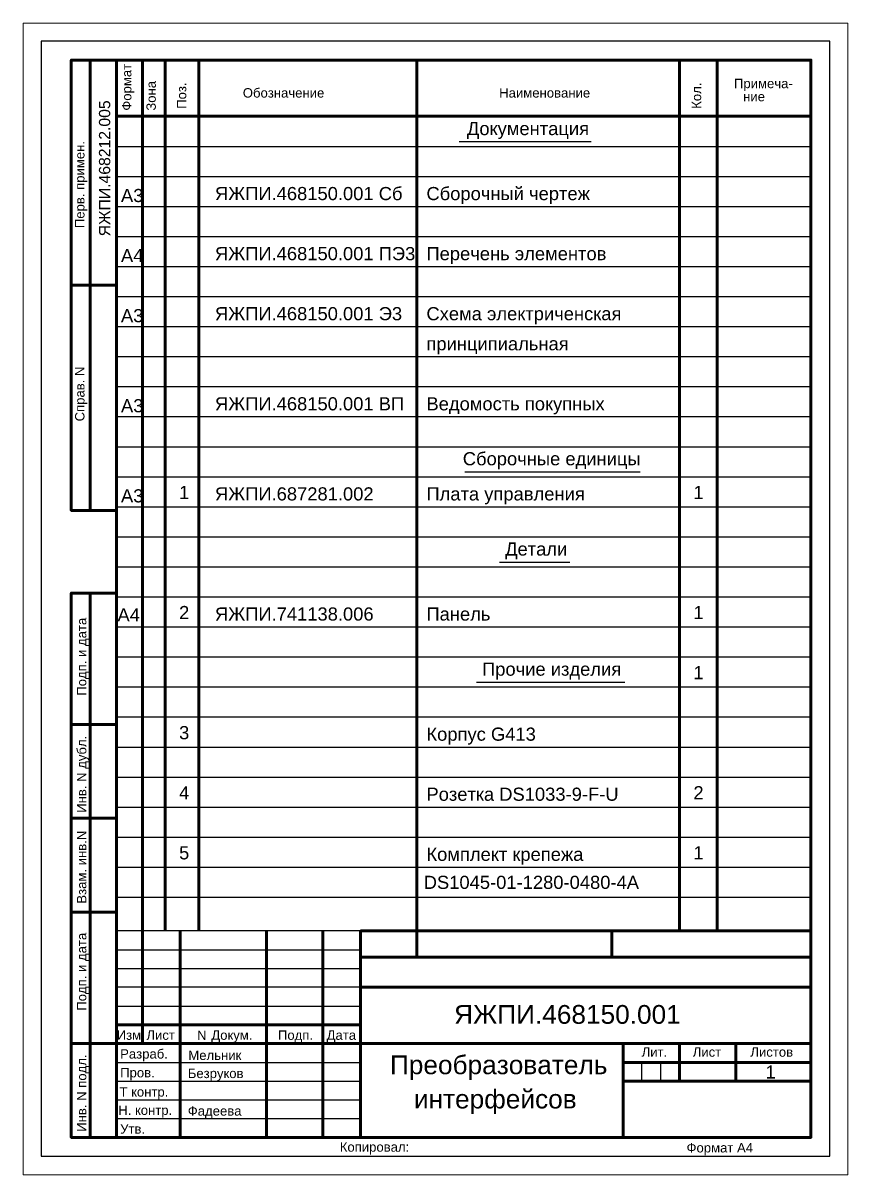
# Model space of a CAD drawing. Header units: millimetres. Extents: x 616 to 3040, y 265 to 2725.
# Drawn here: x 1946.2 to 2165.9, y 2418.1 to 2724.9 of the extents above; entities that cross this region are included whole.
import ezdxf

# ---------------------------------------------------------------- set-up
doc = ezdxf.new("R2010")
doc.units = ezdxf.units.MM
doc.layers.add('OSN', color=7, linetype='Continuous', lineweight=60)
doc.layers.add('КА тонкая', color=7, linetype='Continuous', lineweight=15)
doc.layers.add('Text', color=140, linetype='Continuous')
doc.layers.add('TONK', color=7, linetype='Continuous')
doc.styles.get("Standard").update_dxf_attribs({"font": 'arial.ttf'})

msp = doc.modelspace()

# ---------------------------------------------------------------- linework, layer by layer
at = {"layer": 'OSN'}
for p, q in [((1964.04891, 2715.06074), (1964.04891, 2595.06074)), ((1978.04891, 2483.06074), (1978.04891, 2715.06074)), ((1978.04891, 2483.06074), (1978.04891, 2453.06074)), ((2103.04891, 2483.06074), (2103.04891, 2476.06074)), ((2036.04891, 2476.06074), (2156.04891, 2476.06074)), ((2036.04891, 2468.06074), (2156.04891, 2468.06074)), ((1971.04891, 2458.06074), (2036.04891, 2458.06074)), ((1971.04891, 2453.06074), (2156.04891, 2453.06074)), ((2106.04891, 2453.06074), (2106.04891, 2443.06074)), ((2121.04891, 2443.06074), (2121.04891, 2453.06074)), ((2136.04891, 2443.06074), (2136.04891, 2453.06074)), ((2106.04891, 2448.06074), (2156.04891, 2448.06074)), ((2106.04891, 2443.06074), (2106.04891, 2428.06074)), ((2106.04891, 2443.06074), (2156.04891, 2443.06074))]:
    msp.add_line(p, q, dxfattribs=at)
for points in [[(1971.04891, 2715.06074), (1959.04891, 2715.06074), (1959.04891, 2595.06074), (1971.04891, 2595.06074)], [(1971.04891, 2428.06074), (2156.04891, 2428.06074), (2156.04891, 2715.06074), (1971.04891, 2715.06074), (1971.04891, 2428.06074)], [(1984.04891, 2715.06074), (1984.04891, 2483.06074)], [(1993.04891, 2715.06074), (1993.04891, 2483.06074)], [(2051.04891, 2715.06074), (2051.04891, 2476.06074)], [(2121.04891, 2715.06074), (2121.04891, 2483.06074)], [(2131.04891, 2715.06074), (2131.04891, 2483.06074)], [(1971.04891, 2700.06074), (2156.04891, 2700.06074)], [(1959.04891, 2655.06074), (1971.04891, 2655.06074)], [(1971.04891, 2428.06074), (1959.04891, 2428.06074), (1959.04891, 2573.06074), (1971.04891, 2573.06074)], [(1964.04891, 2428.06074), (1964.04891, 2573.06074)], [(1959.04891, 2538.06074), (1971.04891, 2538.06074)], [(1959.04891, 2513.06074), (1971.04891, 2513.06074)], [(1959.04891, 2488.06074), (1971.04891, 2488.06074)], [(1988.04891, 2428.06074), (1988.04891, 2483.06074)], [(2011.04891, 2428.06074), (2011.04891, 2483.06074)], [(2026.04891, 2428.06074), (2026.04891, 2483.06074)], [(2036.04891, 2428.06074), (2036.04891, 2483.06074)], [(2036.04891, 2483.06074), (2156.04891, 2483.06074)], [(1959.04891, 2453.06074), (1971.04891, 2453.06074)]]:
    msp.add_lwpolyline(points, dxfattribs=at)
at = {"layer": 'TONK'}
for p, q in [((1971.04891, 2692.06074), (2156.04891, 2692.06074)), ((2062.30977, 2693.33536), (2097.54147, 2693.33536)), ((1971.04891, 2684.06074), (2156.04891, 2684.06074)), ((1971.04891, 2676.06074), (2156.04891, 2676.06074)), ((1971.04891, 2668.06074), (2156.04891, 2668.06074)), ((1971.04891, 2660.06074), (2156.04891, 2660.06074)), ((1971.04891, 2652.06074), (2156.04891, 2652.06074)), ((1971.04891, 2644.06074), (2156.04891, 2644.06074)), ((1971.04891, 2636.06074), (2156.04891, 2636.06074)), ((1971.04891, 2628.06074), (2156.04891, 2628.06074)), ((1971.04891, 2620.06074), (2156.04891, 2620.06074)), ((1971.04891, 2612.06074), (2156.04891, 2612.06074)), ((2063.83983, 2605.38291), (2110.58012, 2605.38291)), ((1971.04891, 2604.06074), (2156.04891, 2604.06074)), ((1971.04891, 2596.06074), (2156.04891, 2596.06074)), ((1971.04891, 2588.06074), (2156.04891, 2588.06074)), ((2073.09063, 2581.33536), (2091.80161, 2581.33536)), ((1971.04891, 2580.06074), (2156.04891, 2580.06074)), ((1971.04891, 2572.06074), (2156.04891, 2572.06074)), ((1971.04891, 2564.06074), (2156.04891, 2564.06074)), ((1971.04891, 2556.06074), (2156.04891, 2556.06074)), ((1971.04891, 2548.06074), (2156.04891, 2548.06074)), ((2066.9484, 2549.33536), (2106.49048, 2549.33536)), ((1971.04891, 2540.06074), (2156.04891, 2540.06074)), ((1971.04891, 2532.06074), (2156.04891, 2532.06074)), ((1971.04891, 2524.06074), (2156.04891, 2524.06074)), ((1971.04891, 2516.06074), (2156.04891, 2516.06074)), ((1971.04891, 2508.06074), (2156.04891, 2508.06074)), ((1971.04891, 2500.06074), (2156.04891, 2500.06074)), ((1971.04891, 2492.06074), (2156.04891, 2492.06074)), ((2036.04891, 2483.06074), (1971.54891, 2483.06074)), ((1971.04891, 2478.06074), (2036.04891, 2478.06074)), ((1971.04891, 2473.06074), (2036.04891, 2473.06074)), ((2036.04891, 2468.06074), (1971.04891, 2468.06074)), ((1971.04891, 2463.06074), (2036.04891, 2463.06074)), ((1971.04891, 2448.06074), (2036.04891, 2448.06074)), ((2111.04891, 2443.06074), (2111.04891, 2448.06074)), ((2116.04891, 2443.06074), (2116.04891, 2448.06074)), ((1971.04891, 2443.06074), (2036.04891, 2443.06074)), ((1971.04891, 2438.06074), (2036.04891, 2438.06074)), ((1971.04891, 2433.06074), (2036.04891, 2433.06074))]:
    msp.add_line(p, q, dxfattribs=at)
msp.add_lwpolyline([(1951.04891, 2423.06074), (2161.04891, 2423.06074), (2161.04891, 2720.06074), (1951.04891, 2720.06074), (1951.04891, 2423.06074)], dxfattribs=at)
at = {"layer": 'КА тонкая', "ltscale": 20}
for p, q in [((1946.18641, 2418.06074), (1946.18641, 2724.91102)), ((2165.91141, 2724.91102), (1946.18641, 2724.91102)), ((2165.91141, 2418.06074), (2165.91141, 2724.91102)), ((2165.91141, 2418.06074), (2165.91141, 2724.91102)), ((2165.91141, 2418.06074), (2165.91141, 2724.91102)), ((2165.91141, 2418.06074), (2165.91141, 2724.91102)), ((2165.91141, 2418.06074), (2165.91141, 2724.91102)), ((2165.91141, 2418.06074), (1946.18641, 2418.06074))]:
    msp.add_line(p, q, dxfattribs=at)

# ---------------------------------------------------------------- texts
at = {"layer": 'Text', "color": 0, "char_height": 5, "attachment_point": 1}
for s, insert in [('ЯЖПИ.468150.001 ', (2061.0051, 2463.32667)), ('Преобразователь', (2043.91894, 2449.89724)), ('интерфейсов', (2050.29886, 2440.776))]:
    msp.add_mtext(s, dxfattribs=dict(at, insert=insert))
at = {"layer": 'TONK'}
for s, height, p in [('Формат', 2.5, (1975.04891, 2701.56074)), ('Зона', 2.5, (1981.54891, 2701.56074)), ('Поз.', 2.5, (1989.66479, 2702.06074)), ('Кол.', 2.5, (2126.81714, 2702.06074)), ('ЯЖПИ.468212.005', 3, (1969.40526, 2668.09289)), ('Справ. N                                      Перв. примен.', 2.5, (1962.54891, 2618.79203)), (' Инв. N дубл.           Подп. и дата', 2.5, (1963.04891, 2513.56074)), ('Инв. N подл.            Подп. и дата        Взам. инв.N', 2.5, (1963.04891, 2429.56074))]:
    msp.add_text(s, height=height, rotation=90, dxfattribs=at).set_placement(p)
for s, height, p in [('Примеча-', 2.5, (2135.54891, 2707.56074)), ('  Обозначение                                                Наименование', 2.5, (2002.78393, 2705.06074)), ('  ние', 2.5, (2136.04891, 2704.06074)), ('Документация', 3.5, (2064.42319, 2695.05373)), ('А3', 3.5, (1972.27223, 2677.21952)), ('ЯЖПИ.468150.001 Сб ', 3.5, (1997.30609, 2677.73567)), ('Сборочный чертеж', 3.5, (2053.63265, 2677.73567)), ('А4', 3.5, (1972.27223, 2661.21952)), ('ЯЖПИ.468150.001 ПЭ3 ', 3.5, (1997.30609, 2661.73567)), ('Перечень элементов', 3.5, (2053.63265, 2661.73567)), ('А3', 3.5, (1972.27223, 2645.21952)), ('ЯЖПИ.468150.001 Э3', 3.5, (1997.30609, 2645.73567)), ('Схема электриченская ', 3.5, (2053.63265, 2645.73567)), ('принципиальная', 3.5, (2053.63265, 2637.73567)), ('А3', 3.5, (1972.27223, 2621.21952)), ('ЯЖПИ.468150.001 ВП', 3.5, (1997.30609, 2621.73567)), ('Ведомость покупных', 3.5, (2053.63265, 2621.73567)), ('Сборочные единицы', 3.5, (2063.31921, 2607.10128)), ('А3', 3.5, (1972.27223, 2597.21952)), ('1', 3.5, (1987.75004, 2598.12495)), ('ЯЖПИ.687281.002  ', 3.5, (1997.30609, 2597.73567)), ('Плата управления', 3.5, (2053.63265, 2597.73567)), ('1', 3.5, (2124.75004, 2598.12495)), ('Детали', 3.5, (2074.58391, 2583.05373)), ('А4', 3.5, (1971.34345, 2565.50957)), ('2', 3.5, (1987.75004, 2566.12495)), ('ЯЖПИ.741138.006 ', 3.5, (1997.30609, 2565.73567)), ('Панель', 3.5, (2053.63265, 2565.73567)), ('1', 3.5, (2124.75004, 2566.12495)), ('Прочие изделия', 3.5, (2068.44168, 2551.05373)), ('1', 3.5, (2124.75004, 2550.12495)), ('3', 3.5, (1987.75004, 2534.12495)), ('Корпус G413 ', 3.5, (2053.63265, 2533.73567)), ('4', 3.5, (1987.75004, 2518.12495)), ('Розетка DS1033-9-F-U', 3.5, (2053.63265, 2517.73567)), ('2', 3.5, (2124.75004, 2518.12495)), ('5', 3.5, (1987.75004, 2502.12495)), ('Комплект крепежа', 3.5, (2053.63265, 2501.73567)), ('1', 3.5, (2124.75004, 2502.12495)), ('DS1045-01-1280-0480-4A', 3.5, (2052.90864, 2494.25906)), ('Изм.', 2.5, (1971.13567, 2454.06074)), ('Лист          Докум.       Подп.', 2.5, (1979.04891, 2454.06074)), ('N', 2.5, (1992.54891, 2454.01503)), ('Дата', 2.5, (2027.04891, 2454.06074)), ('   Лит.       Лист        Листов', 2.5, (2108.04891, 2449.56074)), ('Разраб.', 2.5, (1972.04891, 2449.06074)), ('Мельник ', 2.5, (1990.21521, 2448.69072)), ('Пров.', 2.5, (1972.04891, 2444.06074)), ('Безруков', 2.5, (1990.06301, 2443.86545)), ('1', 3.5, (2143.95895, 2443.746)), ('Т контр.', 2.5, (1971.87818, 2438.94127)), ('Н. контр.', 2.5, (1971.54891, 2434.06074)), ('Фадеева', 2.5, (1990.06301, 2433.86545)), ('Утв.', 2.5, (1972.04891, 2429.06074)), ('Копировал:', 2.5, (2030.54891, 2424.26074)), ('                                                  Формат A4', 2.5, (2074.40048, 2424.06074))]:
    msp.add_text(s, height=height, dxfattribs=at).set_placement(p)

doc.saveas('drawing.dxf')
